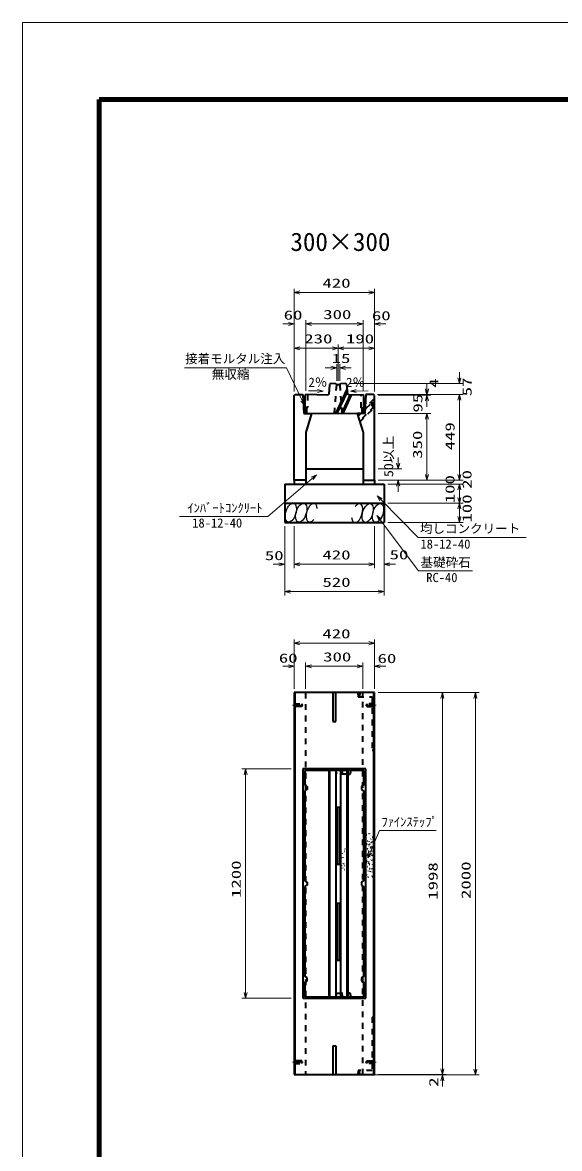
# Model space of a CAD drawing. Units: millimetres on the paper. Extents: x 20 to 861, y 20 to 614.
# Drawn here: x 20.1 to 160.6, y 319.6 to 614.1 of the extents above; entities that cross this region are included whole.
import ezdxf
from ezdxf.enums import TextEntityAlignment as Align

# ---------------------------------------------------------------- set-up
doc = ezdxf.new("R2010")
doc.units = ezdxf.units.MM
doc.linetypes.add('CHAIN', pattern=[18.5, 12, -1.5, 3.5, -1.5])
doc.linetypes.add('USER1', pattern=[3, 1.5, -1.5])
for name, color, linetype, lineweight in [('D-BMK（構造物基準線）', 2, 'CHAIN', 18), ('D-STR-DIM（寸法）', 7, 'Continuous', 13), ('D-STR-HTXT(均しCON-旗)', 7, 'Continuous', 13), ('D-STR-HTXT(基礎砕石-旗)', 7, 'Continuous', 13), ('D-STR-HTXT（旗上げ）', 7, 'Continuous', 13), ('D-STR-STRF(グリ)', 7, 'Continuous', 25), ('D-STR（構造物）', 1, 'Continuous', 35), ('D-TTL-LINE（区切線）', 7, 'Continuous', 13), ('D-TTL（外枠）', 2, 'Continuous', 140)]:
    doc.layers.add(name, color=color, linetype=linetype, lineweight=lineweight)
doc.layers.add('D-STR-TXT(文字)', color=7, linetype='Continuous')
doc.styles.add('ＭＳ ゴシック', font='')
doc.styles.get('ＭＳ ゴシック').set_extended_font_data('MS Gothic')

# ---------------------------------------------------------------- blocks, each defined once
blk = doc.blocks.new('_Open30@@SfigorgFlag@@4')
at = {"color": 7, "linetype": 'Continuous', "lineweight": 13}
for p, q in [((-1, 0.2679), (0, 0)), ((0, 0), (-1, -0.2679)), ((0, 0), (-1, 0))]:
    blk.add_line(p, q, dxfattribs=at)

msp = doc.modelspace()

# ---------------------------------------------------------------- linework, layer by layer
at = {"layer": 'D-BMK（構造物基準線）'}
for p, q in [((90.736, 435.578), (93.585, 435.578)), ((109.811, 435.578), (112.66, 435.578)), ((90.736, 342.178), (93.585, 342.178)), ((112.66, 342.178), (109.811, 342.178))]:
    msp.add_line(p, q, dxfattribs=at)
at = {"layer": 'D-STR-DIM（寸法）'}
for p, q in [((91.218, 536.278), (91.218, 544.486)), ((92.718, 543.486), (110.718, 543.486)), ((112.218, 536.278), (112.218, 544.486)), ((91.218, 517.575), (91.218, 536.278)), ((94.218, 517.765), (94.218, 536.278)), ((94.218, 517.765), (94.218, 536.278)), ((109.218, 517.765), (109.218, 536.278)), ((109.218, 517.765), (109.218, 536.278)), ((112.218, 517.575), (112.218, 536.278)), ((89.718, 535.278), (88.218, 535.278)), ((95.718, 535.278), (97.218, 535.278)), ((95.718, 535.278), (107.718, 535.278)), ((107.718, 535.278), (106.218, 535.278)), ((113.718, 535.278), (115.218, 535.278)), ((91.218, 517.575), (91.218, 529.92)), ((92.718, 528.92), (101.218, 528.92)), ((102.718, 520.373), (102.718, 529.92)), ((102.718, 520.373), (102.718, 529.92)), ((104.218, 528.92), (110.718, 528.92)), ((112.218, 517.575), (112.218, 529.92)), ((102.324, 520.373), (102.324, 524.788)), ((103.112, 520.373), (103.112, 524.788)), ((100.824, 523.788), (99.324, 523.788)), ((104.612, 523.788), (106.112, 523.788)), ((134.42, 521.155), (134.42, 522.655)), ((105.723, 519.655), (135.42, 519.655)), ((125.922, 518.32), (125.922, 519.82)), ((125.922, 518.128), (125.922, 519.628)), ((94.943, 517.798), (97.305, 517.75)), ((110.554, 517.772), (107.438, 517.72)), ((112.968, 516.82), (126.922, 516.82)), ((113.164, 516.628), (126.922, 516.628)), ((113.164, 516.628), (126.922, 516.628)), ((113.968, 516.82), (135.42, 516.82)), ((113.968, 516.82), (135.42, 516.82)), ((125.922, 515.128), (125.922, 513.628)), ((134.42, 495.873), (134.42, 515.32)), ((134.42, 515.32), (134.42, 513.82)), ((113.218, 511.873), (126.922, 511.873)), ((113.218, 511.873), (126.922, 511.873)), ((125.922, 495.873), (125.922, 510.373)), ((125.922, 510.373), (125.922, 508.873)), ((118.407, 498.873), (118.407, 500.373)), ((113.218, 497.373), (119.407, 497.373)), ((134.42, 495.873), (134.42, 497.373)), ((113.218, 494.373), (135.42, 494.373)), ((113.218, 494.373), (126.922, 494.373)), ((113.218, 494.373), (135.42, 494.373)), ((113.218, 494.373), (119.407, 494.373)), ((115.718, 493.373), (135.42, 493.373)), ((115.718, 493.373), (135.42, 493.373)), ((118.407, 492.873), (118.407, 491.373)), ((134.42, 489.873), (134.42, 491.873)), ((134.42, 491.873), (134.42, 490.373)), ((115.718, 488.373), (135.42, 488.373)), ((115.718, 488.373), (135.42, 488.373)), ((134.42, 484.873), (134.42, 486.873)), ((115.718, 483.373), (135.42, 483.373)), ((88.718, 482.373), (88.718, 471.406)), ((88.718, 481.373), (88.718, 464.248)), ((91.218, 482.373), (91.218, 471.406)), ((91.218, 481.373), (91.218, 471.406)), ((112.218, 482.373), (112.218, 471.406)), ((112.218, 481.373), (112.218, 471.406)), ((114.718, 482.373), (114.718, 471.406)), ((114.718, 481.373), (114.718, 464.248)), ((87.218, 472.406), (85.718, 472.406)), ((92.718, 472.406), (110.718, 472.406)), ((92.718, 472.406), (94.218, 472.406)), ((110.718, 472.406), (109.218, 472.406)), ((116.218, 472.406), (117.718, 472.406)), ((90.218, 465.248), (113.218, 465.248)), ((91.198, 446.725), (91.198, 452.775)), ((92.698, 451.775), (110.698, 451.775)), ((112.198, 446.755), (112.198, 452.775)), ((89.698, 445.725), (88.198, 445.725)), ((91.198, 439.828), (91.198, 446.725)), ((94.198, 439.828), (94.198, 446.725)), ((94.198, 439.88), (94.198, 446.725)), ((95.698, 445.725), (107.698, 445.725)), ((95.698, 445.725), (97.198, 445.725)), ((107.698, 445.725), (106.198, 445.725)), ((109.198, 439.828), (109.198, 446.725)), ((109.198, 439.828), (109.198, 446.725)), ((112.198, 439.798), (112.198, 446.725)), ((113.698, 445.725), (115.198, 445.725)), ((113.198, 438.828), (130.986, 438.828)), ((129.549, 438.828), (139.626, 438.828)), ((129.986, 340.428), (129.986, 437.328)), ((138.626, 340.328), (138.626, 437.328)), ((90.448, 418.878), (77.484, 418.878)), ((78.484, 360.378), (78.484, 417.378)), ((90.448, 358.878), (77.484, 358.878)), ((129.986, 340.428), (129.986, 341.928)), ((111.948, 338.828), (130.986, 338.828)), ((113.198, 338.928), (130.986, 338.928)), ((113.198, 338.928), (130.986, 338.928)), ((128.549, 338.828), (139.626, 338.828)), ((129.986, 337.328), (129.986, 335.828))]:
    msp.add_line(p, q, dxfattribs=at)
at = {"layer": 'D-STR-HTXT(均しCON-旗)'}
for p, q in [((84.259, 484.942), (95.916, 494.853)), ((123.658, 479.425), (113.935, 489.242)), ((61.225, 484.942), (84.259, 484.942)), ((151.866, 479.425), (123.658, 479.425))]:
    msp.add_line(p, q, dxfattribs=at)
at = {"layer": 'D-STR-HTXT(基礎砕石-旗)'}
for p, q in [((123.736, 470.676), (113.732, 484.002)), ((137.84, 470.676), (123.736, 470.676))]:
    msp.add_line(p, q, dxfattribs=at)
at = {"layer": 'D-STR-HTXT（旗上げ）'}
for p, q in [((62.494, 523.762), (89.215, 523.762)), ((89.215, 523.762), (93.309, 515.252)), ((113.541, 402.787), (111.041, 397.036)), ((128.37, 402.787), (113.541, 402.787))]:
    msp.add_line(p, q, dxfattribs=at)
at = {"layer": 'D-STR-STRF(グリ)'}
for centre, major_axis in [((90.312, 485.896), (0.79, 2.421)), ((93.034, 485.896), (0.79, 2.421)), ((110.422, 485.815), (-0.771, -2.427)), ((113.143, 485.837), (-0.771, -2.427))]:
    msp.add_ellipse(centre, major_axis=major_axis, ratio=0.5139, dxfattribs=at)
for centre, major_axis in [((95.774, 485.896), (0.79, 2.421)), ((107.681, 485.794), (-0.771, -2.427))]:
    msp.add_ellipse(centre, major_axis=major_axis, ratio=0.5139, start_param=5.3575563, end_param=10.3750652, dxfattribs=at)
at = {"layer": 'D-STR（構造物）'}
for p, q in [((100.453, 519.411), (100.245, 516.913)), ((100.723, 519.655), (100.453, 519.411)), ((102.093, 519.627), (100.723, 519.655)), ((102.324, 519.373), (102.093, 519.627)), ((103.112, 519.373), (102.324, 519.373)), ((103.343, 519.627), (103.112, 519.373)), ((104.723, 519.655), (103.343, 519.627)), ((104.994, 519.411), (104.723, 519.655)), ((105.202, 516.914), (104.994, 519.411)), ((91.218, 516.575), (91.468, 516.82)), ((91.218, 494.373), (91.218, 516.575)), ((91.468, 516.82), (93.468, 516.78)), ((93.468, 516.78), (93.718, 511.873)), ((94.218, 516.785), (93.968, 516.54)), ((93.968, 516.54), (93.968, 511.892)), ((99.974, 516.669), (94.218, 516.785)), ((100.245, 516.913), (99.974, 516.669)), ((102.128, 511.872), (105.091, 518.226)), ((105.133, 517.73), (102.401, 511.872)), ((103.638, 511.872), (105.87, 516.657)), ((106.121, 516.662), (103.887, 511.872)), ((105.473, 516.669), (105.202, 516.914)), ((109.218, 516.745), (105.473, 516.669)), ((109.468, 516.5), (109.218, 516.745)), ((109.468, 511.872), (109.468, 516.5)), ((109.968, 516.78), (109.718, 511.873)), ((111.968, 516.82), (109.968, 516.78)), ((112.218, 516.575), (111.968, 516.82)), ((112.218, 494.373), (112.218, 516.575)), ((93.718, 511.873), (95.718, 511.873)), ((93.968, 511.892), (109.468, 511.872)), ((95.718, 511.873), (94.218, 506.873)), ((107.718, 511.873), (109.218, 506.873)), ((109.718, 511.873), (107.718, 511.873)), ((94.218, 506.873), (94.218, 494.373)), ((109.218, 506.873), (109.218, 494.373)), ((94.218, 497.373), (109.218, 497.373)), ((88.718, 493.373), (114.718, 493.373)), ((88.718, 493.373), (88.718, 483.373)), ((94.218, 494.373), (91.218, 494.373)), ((91.218, 494.373), (91.218, 493.373)), ((94.218, 494.373), (94.218, 493.373)), ((109.218, 494.373), (112.218, 494.373)), ((109.218, 494.373), (109.218, 493.373)), ((112.218, 494.373), (112.218, 493.373)), ((114.718, 493.373), (114.718, 483.373)), ((88.718, 488.373), (114.718, 488.373)), ((88.718, 483.373), (114.718, 483.373)), ((112.198, 438.828), (91.198, 438.828)), ((91.198, 438.828), (91.198, 338.928)), ((91.448, 338.928), (91.448, 438.828)), ((101.323, 438.828), (101.323, 431.328)), ((102.073, 431.328), (102.073, 438.828)), ((111.948, 438.828), (111.948, 338.928)), ((112.198, 338.928), (112.198, 438.828)), ((101.323, 431.328), (102.073, 431.328)), ((109.968, 418.878), (93.468, 418.878)), ((93.468, 418.878), (93.468, 358.878)), ((105.341, 418.503), (93.968, 418.503)), ((93.968, 418.503), (93.968, 414.631)), ((100.223, 418.503), (100.223, 359.253)), ((100.473, 418.503), (100.473, 359.253)), ((102.093, 418.503), (102.093, 359.253)), ((103.343, 418.503), (103.343, 359.253)), ((104.962, 418.503), (104.962, 359.253)), ((105.091, 418.503), (105.133, 417.503)), ((106.121, 418.503), (105.091, 418.503)), ((105.212, 418.503), (105.212, 359.253)), ((105.87, 417.503), (106.121, 418.503)), ((109.468, 418.503), (106.121, 418.503)), ((109.468, 414.631), (109.468, 418.503)), ((109.968, 358.878), (109.968, 418.878)), ((105.133, 417.503), (105.87, 417.503)), ((93.968, 414.631), (94.597, 414.268)), ((94.597, 413.494), (93.968, 413.131)), ((93.968, 413.131), (93.968, 389.628)), ((94.597, 414.268), (94.597, 413.494)), ((109.468, 414.631), (108.839, 414.268)), ((108.839, 414.268), (108.839, 413.494)), ((108.839, 413.494), (109.468, 413.131)), ((109.468, 389.628), (109.468, 413.131)), ((103.093, 408.753), (102.343, 408.753)), ((102.343, 408.753), (102.343, 394.003)), ((103.093, 394.003), (103.093, 408.753)), ((109.986, 400.876), (110.039, 400.823)), ((110.039, 400.823), (110.092, 400.876)), ((110.1, 401.731), (110.172, 401.711)), ((110.725, 401.906), (110.783, 401.954)), ((110.783, 401.954), (110.831, 401.897)), ((111.265, 400.54), (111.285, 400.468)), ((111.301, 401.4), (111.376, 401.4)), ((111.649, 401.015), (111.702, 401.068)), ((111.702, 401.068), (111.755, 401.015)), ((104.564, 397.903), (104.583, 397.975)), ((105.037, 398.485), (104.983, 398.538)), ((105.012, 397.778), (105.077, 397.816)), ((105.037, 398.485), (105.09, 398.538)), ((110.249, 399.331), (110.188, 399.288)), ((110.249, 399.331), (110.292, 399.269)), ((110.36, 397.917), (110.435, 397.917)), ((110.379, 398.088), (110.366, 398.162)), ((110.466, 400.004), (110.392, 400.017)), ((110.683, 399.154), (110.744, 399.197)), ((110.792, 398.727), (110.717, 398.733)), ((110.744, 399.197), (110.787, 399.136)), ((110.805, 399.933), (110.831, 400.003)), ((111.013, 399.257), (111.081, 399.289)), ((111.135, 398.311), (111.087, 398.368)), ((111.246, 398.253), (111.185, 398.21)), ((111.285, 400.468), (111.212, 400.448)), ((111.289, 398.191), (111.246, 398.253)), ((111.402, 399.63), (111.415, 399.704)), ((111.415, 399.704), (111.489, 399.691)), ((111.538, 398.201), (111.464, 398.214)), ((111.525, 398.127), (111.538, 398.201)), ((111.529, 398.579), (111.566, 398.644)), ((111.566, 398.644), (111.631, 398.606)), ((111.597, 399.83), (111.658, 399.873)), ((111.658, 399.873), (111.701, 399.812)), ((103.626, 395.443), (103.573, 395.496)), ((103.776, 396.781), (103.783, 396.855)), ((103.994, 395.744), (104.026, 395.812)), ((104.255, 397.396), (104.329, 397.402)), ((105.03, 396.688), (105.062, 396.62)), ((110.21, 396.199), (110.172, 396.134)), ((110.2, 394.79), (110.257, 394.838)), ((110.257, 394.838), (110.209, 394.895)), ((110.373, 396.58), (110.446, 396.599)), ((110.446, 396.599), (110.426, 396.672)), ((110.604, 397.396), (110.531, 397.376)), ((110.632, 395.843), (110.619, 395.769)), ((110.766, 397.359), (110.828, 397.316)), ((110.828, 397.316), (110.785, 397.254)), ((110.887, 396.033), (110.826, 395.99)), ((110.887, 396.033), (110.93, 395.971)), ((111.328, 395.045), (111.389, 395.088)), ((111.389, 395.088), (111.432, 395.027)), ((111.447, 397.403), (111.521, 397.416)), ((111.577, 396.348), (111.503, 396.335)), ((111.521, 397.416), (111.534, 397.342)), ((111.59, 396.274), (111.577, 396.348)), ((111.681, 395.036), (111.668, 394.962)), ((111.819, 396.177), (111.758, 396.22)), ((111.776, 396.116), (111.819, 396.177)), ((102.343, 394.003), (103.093, 394.003)), ((103.633, 393.617), (103.607, 393.546)), ((103.852, 392.97), (103.884, 392.902)), ((104.087, 394.081), (104.068, 394.154)), ((104.271, 393.993), (104.206, 393.956)), ((104.271, 393.993), (104.309, 393.928)), ((104.375, 392.546), (104.433, 392.594)), ((104.395, 393.525), (104.448, 393.578)), ((104.433, 392.594), (104.481, 392.537)), ((105.011, 393.033), (105.031, 393.105)), ((110.213, 394.375), (110.138, 394.382)), ((110.42, 392.55), (110.352, 392.581)), ((110.361, 393.329), (110.436, 393.329)), ((110.528, 392.192), (110.603, 392.186)), ((110.603, 392.186), (110.596, 392.111)), ((110.746, 394.231), (110.674, 394.212)), ((110.767, 394.605), (110.694, 394.624)), ((110.766, 394.159), (110.746, 394.231)), ((110.747, 394.532), (110.767, 394.605)), ((110.873, 392.721), (110.8, 392.74)), ((110.873, 392.721), (110.853, 392.648)), ((110.933, 393.873), (110.99, 393.922)), ((110.99, 393.922), (110.942, 393.979)), ((111.096, 392.038), (111.039, 391.989)), ((111.048, 392.095), (111.096, 392.038)), ((111.457, 392.718), (111.464, 392.793)), ((111.653, 392.566), (111.605, 392.623)), ((111.686, 393.839), (111.679, 393.764)), ((111.786, 391.88), (111.792, 391.955)), ((93.968, 389.628), (94.597, 389.265)), ((93.968, 389.628), (94.597, 389.265)), ((94.597, 389.265), (94.597, 388.491)), ((94.597, 389.265), (94.597, 388.491)), ((109.468, 389.628), (108.839, 389.265)), ((108.839, 389.265), (108.839, 388.491)), ((110.157, 391.172), (110.21, 391.119)), ((110.459, 390.697), (110.526, 390.665)), ((110.526, 390.665), (110.495, 390.597)), ((111.563, 390.834), (111.57, 390.909)), ((111.702, 390.633), (111.759, 390.681)), ((111.759, 390.681), (111.711, 390.739)), ((94.597, 388.491), (93.968, 388.128)), ((93.968, 388.128), (93.968, 364.625)), ((108.839, 388.491), (109.468, 388.128)), ((109.468, 364.625), (109.468, 388.128)), ((103.093, 383.653), (102.343, 383.653)), ((102.343, 383.653), (102.343, 368.903)), ((103.093, 368.903), (103.093, 383.653)), ((102.343, 368.903), (103.093, 368.903)), ((94.597, 364.262), (93.968, 364.625)), ((93.968, 363.126), (94.597, 363.489)), ((93.968, 363.126), (93.968, 359.253)), ((94.597, 363.489), (94.597, 364.262)), ((109.468, 364.625), (108.839, 364.262)), ((108.839, 364.262), (108.839, 363.489)), ((108.839, 363.489), (109.468, 363.126)), ((109.468, 359.253), (109.468, 363.126)), ((105.133, 360.253), (105.091, 359.253)), ((105.87, 360.253), (105.133, 360.253)), ((106.121, 359.253), (105.87, 360.253)), ((93.468, 358.878), (109.968, 358.878)), ((93.968, 359.253), (105.341, 359.253)), ((105.091, 359.253), (106.121, 359.253)), ((106.121, 359.253), (109.468, 359.253)), ((101.323, 346.428), (101.323, 338.928)), ((101.323, 346.428), (102.073, 346.428)), ((102.073, 346.428), (102.073, 338.928)), ((91.198, 338.928), (112.198, 338.928)), ((92.948, 338.828), (92.848, 338.928)), ((94.448, 338.828), (92.948, 338.828)), ((94.448, 338.828), (94.548, 338.928)), ((108.948, 338.828), (108.848, 338.928)), ((110.448, 338.828), (108.948, 338.828)), ((110.448, 338.828), (110.548, 338.928))]:
    msp.add_line(p, q, dxfattribs=at)
at = {"layer": 'D-STR（構造物）', "linetype": 'USER1'}
for p, q in [((101.756, 511.869), (102.324, 519.373)), ((103.112, 519.373), (103.676, 511.91)), ((94.718, 516.78), (94.718, 513.382)), ((111.968, 515.481), (107.866, 511.379)), ((108.718, 513.337), (108.718, 516.734)), ((112.143, 515.306), (111.895, 515.554)), ((94.418, 513.285), (93.968, 513.38)), ((94.718, 513.382), (94.418, 513.285)), ((94.418, 513.285), (94.418, 511.872)), ((107.947, 511.11), (112.143, 515.306)), ((112.143, 513.721), (108.313, 509.89)), ((108.387, 509.645), (112.143, 513.401)), ((109.018, 513.239), (108.718, 513.337)), ((109.018, 513.239), (109.468, 513.335)), ((109.018, 511.869), (109.018, 513.239)), ((111.643, 513.721), (111.643, 514.806)), ((111.643, 513.721), (112.143, 513.721)), ((111.895, 513.129), (112.143, 513.376)), ((112.143, 513.376), (112.143, 515.306)), ((93.968, 511.892), (93.968, 511.872)), ((94.198, 438.828), (94.198, 338.928)), ((107.839, 438.828), (107.92, 437.778)), ((108.36, 438.828), (108.286, 437.778)), ((109.198, 338.928), (109.198, 438.828)), ((91.198, 435.928), (93.198, 435.928)), ((93.198, 435.928), (93.198, 435.228)), ((107.92, 437.778), (111.616, 437.778)), ((112.198, 435.928), (110.198, 435.928)), ((110.198, 435.928), (110.198, 435.228)), ((111.616, 437.778), (111.616, 423.828)), ((93.198, 435.228), (91.198, 435.228)), ((110.198, 435.228), (112.198, 435.228)), ((111.616, 423.828), (112.191, 423.828)), ((102.401, 417.503), (102.133, 418.504)), ((103.638, 417.503), (103.888, 418.503)), ((105.133, 417.503), (102.401, 417.503)), ((102.133, 359.252), (102.401, 360.253)), ((102.401, 360.253), (105.133, 360.253)), ((103.888, 359.253), (103.638, 360.253)), ((111.623, 353.928), (111.623, 339.978)), ((111.623, 353.928), (112.198, 353.928)), ((93.198, 342.528), (91.198, 342.528)), ((91.198, 341.828), (93.198, 341.828)), ((93.198, 341.828), (93.198, 342.528)), ((110.198, 342.528), (112.198, 342.528)), ((110.198, 341.828), (110.198, 342.528)), ((112.198, 341.828), (110.198, 341.828)), ((107.927, 339.978), (107.846, 338.928)), ((111.623, 339.978), (107.927, 339.978)), ((108.367, 338.928), (108.293, 339.978))]:
    msp.add_line(p, q, dxfattribs=at)
at = {"layer": 'D-TTL-LINE（区切線）', "lineweight": 18}
for p, q in [((861.1, 614.11), (20.1, 614.11)), ((20.1, 614.11), (20.1, 20.11))]:
    msp.add_line(p, q, dxfattribs=at)
at = {"layer": 'D-TTL（外枠）'}
for p, q in [((841, 594.01), (40.2, 594.01)), ((40.2, 594.01), (40.2, 40.21))]:
    msp.add_line(p, q, dxfattribs=at)

# ---------------------------------------------------------------- block references
at = {"layer": 'D-STR-DIM（寸法）', "xscale": 1.5, "yscale": 1.5}
for p, rotation in [((91.218, 543.486), 180), ((94.218, 535.278), 180), ((94.218, 535.278), 180), ((112.218, 535.278), 180), ((91.218, 528.92), 180), ((102.718, 528.92), 180), ((103.112, 523.788), 180), ((134.42, 519.655), 270), ((98.804, 517.72), 358.85424), ((105.938, 517.695), 180.95838), ((125.922, 516.82), 270), ((125.922, 516.628), 270), ((125.922, 516.628), 90), ((134.42, 516.82), 90), ((134.42, 516.82), 90), ((125.922, 511.873), 90), ((125.922, 511.873), 90), ((118.407, 497.373), 270), ((125.922, 494.373), 270), ((134.42, 494.373), 270), ((134.42, 494.373), 270), ((118.407, 494.373), 90), ((134.42, 493.373), 90), ((134.42, 493.373), 90), ((134.42, 488.373), 270), ((134.42, 488.373), 90), ((134.42, 483.373), 270), ((91.218, 472.406), 180), ((91.218, 472.406), 180), ((114.718, 472.406), 180), ((88.718, 465.248), 180), ((91.198, 451.775), 180), ((94.198, 445.725), 180), ((94.198, 445.725), 180), ((112.198, 445.725), 180), ((129.986, 438.828), 90), ((138.626, 438.828), 90), ((78.484, 418.878), 90), ((78.484, 358.878), 270), ((129.986, 338.928), 270), ((129.986, 338.928), 270), ((129.986, 338.828), 90), ((138.626, 338.828), 270)]:
    msp.add_blockref('_Open30@@SfigorgFlag@@4', p, dxfattribs=dict(at, rotation=rotation))
for p in [(112.218, 543.486), (91.218, 535.278), (109.218, 535.278), (109.218, 535.278), (102.718, 528.92), (112.218, 528.92), (102.324, 523.788), (88.718, 472.406), (112.218, 472.406), (112.218, 472.406), (114.718, 465.248), (112.198, 451.775), (91.198, 445.725), (109.198, 445.725), (109.198, 445.725)]:
    msp.add_blockref('_Open30@@SfigorgFlag@@4', p, dxfattribs=at)
at = {"layer": 'D-STR-HTXT(均しCON-旗)', "xscale": 1.5, "yscale": 1.5}
for p, rotation in [((97.059, 495.824), 40.37163), ((112.879, 490.308), 134.72505)]:
    msp.add_blockref('_Open30@@SfigorgFlag@@4', p, dxfattribs=dict(at, rotation=rotation))
at = {"layer": 'D-STR-HTXT(基礎砕石-旗)', "xscale": 1.5, "yscale": 1.5, "rotation": 126.89552}
msp.add_blockref('_Open30@@SfigorgFlag@@4', (112.831, 485.201), dxfattribs=at)
at = {"layer": 'D-STR-HTXT（旗上げ）', "xscale": 1.5, "yscale": 1.5}
for p, rotation in [((93.959, 513.9), 295.69073), ((110.443, 395.661), 246.50838)]:
    msp.add_blockref('_Open30@@SfigorgFlag@@4', p, dxfattribs=dict(at, rotation=rotation))

# ---------------------------------------------------------------- texts
at = {"layer": 'D-STR-DIM（寸法）', "style": 'ＭＳ ゴシック', "width": 1.5}
for s, p in [('420', (98.593, 544.023)), ('60', (88.453, 535.671)), ('300', (98.801, 535.815)), ('60', (111.537, 535.501)), ('230', (93.843, 529.457)), ('190', (104.759, 529.457)), ('15', (101.005, 524.325)), ('50', (83.52, 472.773)), ('420', (98.593, 472.943)), ('50', (116.17, 472.98)), ('520', (98.593, 465.786)), ('420', (98.573, 452.312)), ('60', (87.183, 445.943)), ('300', (98.781, 446.262)), ('60', (113.017, 445.849))]:
    msp.add_text(s, height=2.405, dxfattribs=at).set_placement(p, align=Align.BOTTOM_LEFT)
at = {"layer": 'D-STR-DIM（寸法）', "style": 'ＭＳ ゴシック'}
for rotation, p in [(0.01, (94.951, 518.096)), (359.99, (104.8, 518.085))]:
    msp.add_text('2％', height=2.405, rotation=rotation, dxfattribs=at).set_placement(p, align=Align.BOTTOM_LEFT)
for s, width, p in [('4', 1.5, (129.686, 518.569)), ('57', 1.5, (138.36, 516.344)), ('95', 1.5, (125.479, 512.092)), ('350', 1.5, (125.385, 499.998)), ('449', 1.5, (133.883, 502.216)), ('50以上', 1.1, (117.825, 495.236)), ('100', 1.5, (133.883, 488.373)), ('20', 1.5, (138.335, 492.154)), ('100', 1.5, (138.355, 483.317)), ('1200', 1.5, (77.947, 385.128)), ('1998', 1.5, (129.449, 384.67)), ('2000', 1.5, (138.089, 384.87)), ('2', 1.5, (129.624, 335.74))]:
    msp.add_text(s, height=2.405, rotation=90, dxfattribs=dict(at, width=width)).set_placement(p, align=Align.BOTTOM_LEFT)
at = {"layer": 'D-STR-HTXT(均しCON-旗)', "style": 'ＭＳ ゴシック'}
for s, p in [('ｲﾝﾊﾞｰﾄｺﾝｸﾘｰﾄ', (63.235, 485.226)), ('18-12-40', (64.512, 481.292)), ('均しコンクリート', (124.106, 479.837)), ('18-12-40', (124.239, 475.775))]:
    msp.add_text(s, height=2.405, dxfattribs=at).set_placement(p, align=Align.BOTTOM_LEFT)
at = {"layer": 'D-STR-HTXT(基礎砕石-旗)', "style": 'ＭＳ ゴシック'}
for s, p in [('基礎砕石', (124.271, 471.012)), ('RC-40', (125.759, 467.026))]:
    msp.add_text(s, height=2.405, dxfattribs=at).set_placement(p, align=Align.BOTTOM_LEFT)
at = {"layer": 'D-STR-HTXT（旗上げ）', "style": 'ＭＳ ゴシック'}
for s, p in [('接着モルタル注入', (62.64, 524.265)), ('無収縮', (69.644, 520.188)), ('ﾌｧｲﾝｽﾃｯﾌﾟ', (114.02, 403.112))]:
    msp.add_text(s, height=2.405, dxfattribs=at).set_placement(p, align=Align.BOTTOM_LEFT)
at = {"layer": 'D-STR-TXT(文字)', "style": 'ＭＳ ゴシック'}
msp.add_text('300×300', height=4.811, dxfattribs=at).set_placement((90.21, 552.913), align=Align.BOTTOM_LEFT)

doc.saveas('drawing.dxf')
